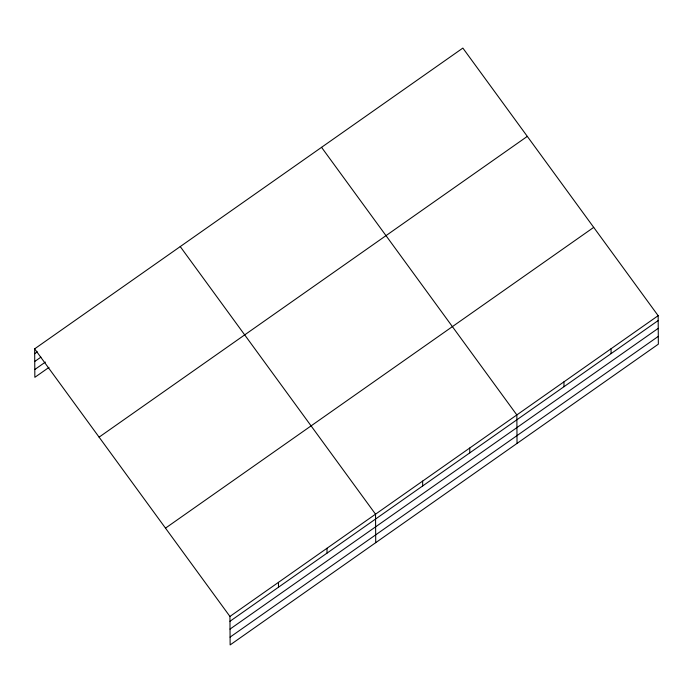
<?xml version="1.0" encoding="UTF-8"?>
<svg xmlns="http://www.w3.org/2000/svg" width="693" height="693" viewBox="0 0 693 693"><rect width="100%" height="100%" fill="white"/><g stroke="black" fill="none" stroke-linecap="round" stroke-linejoin="round"><path stroke-width="1.04" d="M34.65 348.839L462.863 48.077L658.151 315.679L658.35 344.161L230.137 644.923L229.937 616.441L34.65 348.839L34.849 377.321L48.969 367.403M34.685 353.69L37.327 351.827M34.737 361.486L40.913 357.146M34.797 369.525L45.383 362.084M99.099 437.144L527.312 136.382M165.497 528.135L593.71 227.373M229.937 616.441L658.151 315.679M229.972 621.292L658.185 320.538M230.024 629.097L658.237 328.335M230.085 637.127L658.298 336.365M321.552 147.332L516.839 414.934L517.039 443.416M180.241 246.578L375.528 514.18L375.727 542.662M611.044 348.77L611.079 353.621M563.946 381.852L563.981 386.703M469.741 448.016L469.767 452.867M422.635 481.098L422.669 485.949M327.001 548.267L327.035 553.127M278.465 582.354L278.499 587.214"/></g></svg>
